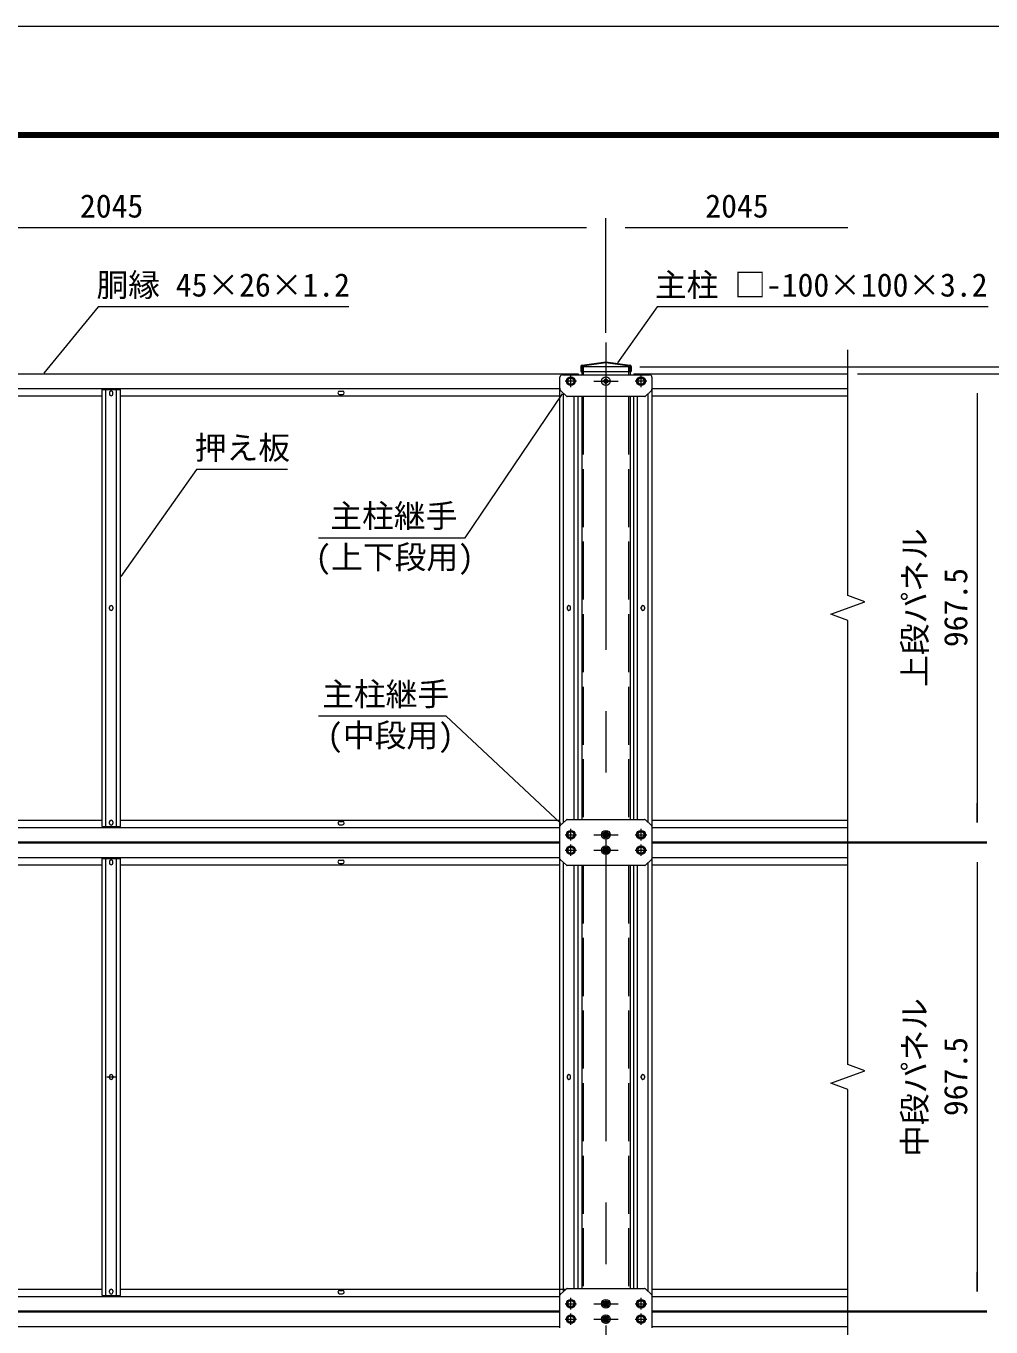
# Model space of a CAD drawing. Units: millimetres, scale not verified. Extents: x -4198 to 4202, y -2969 to 2971.
# Drawn here: x -2492 to -498, y 281 to 2971 of the extents above; entities that cross this region are included whole.
import ezdxf
from ezdxf.enums import TextEntityAlignment as Align

# ---------------------------------------------------------------- set-up
doc = ezdxf.new("R2010")
doc.units = ezdxf.units.MM
doc.header["$LTSCALE"] = 20
doc.linetypes.add('DASHED', pattern=[7.5, 6, -1.5])
doc.linetypes.add('USER1', pattern=[50.8, 31.75, -6.35, 6.35, -6.35])
for name, color, linetype, lineweight in [('0-0_D-TTL', 2, 'Continuous', 18), ('0-4_D-BMK', 2, 'USER1', 13), ('0-6_D-STR1', 1, 'Continuous', 18), ('0-7_D-STR3', 3, 'Continuous', 13), ('0-8_D-STR-DIM', 7, 'Continuous', 9)]:
    doc.layers.add(name, color=color, linetype=linetype, lineweight=lineweight)
doc.layers.add('0-C_D-STR-TXT', color=7, linetype='Continuous')
doc.styles.add('ＭＳ ゴシック', font='')
doc.styles.get('ＭＳ ゴシック').set_extended_font_data('MS Gothic')

msp = doc.modelspace()

# ---------------------------------------------------------------- linework, layer by layer
at = {"layer": '0-0_D-TTL'}
for points in [[(-4198.28, 2970.65), (4201.72, 2970.65), (4201.72, -2969.35), (-4198.28, -2969.35)], [(-3928.28, 2750.65), (3931.72, 2750.65), (3931.72, -2749.35), (-3928.28, -2749.35)], [(-3925.78, 2748.15), (3929.22, 2748.15), (3929.22, -2746.85), (-3925.78, -2746.85)], [(-3923.28, 2745.65), (3926.72, 2745.65), (3926.72, -2744.35), (-3923.28, -2744.35)], [(-3920.78, 2743.15), (3924.22, 2743.15), (3924.22, -2741.85), (-3920.78, -2741.85)], [(-3918.28, 2740.65), (3921.72, 2740.65), (3921.72, -2739.35), (-3918.28, -2739.35)]]:
    msp.add_lwpolyline(points, close=True, dxfattribs=at)
at = {"layer": '0-4_D-BMK'}
for p, q in [((-1293.68, 2316.39), (-1293.68, -1215.11)), ((-1354.18, 2236.39), (-1378.18, 2236.39)), ((-1366.18, 2224.39), (-1366.18, 2248.39)), ((-1318.68, 2236.39), (-1268.68, 2236.39)), ((-1286.55, 2236.39), (-1300.8, 2236.39)), ((-1293.68, 2245.01), (-1293.68, 2227.76)), ((-1209.18, 2236.39), (-1233.18, 2236.39)), ((-1221.18, 2224.39), (-1221.18, 2248.39)), ((-1378.18, 1298.89), (-1354.18, 1298.89)), ((-1366.18, 1286.89), (-1366.18, 1310.89)), ((-1318.68, 1298.89), (-1268.68, 1298.89)), ((-1293.68, 1307.51), (-1293.68, 1290.26)), ((-1233.18, 1298.89), (-1209.18, 1298.89)), ((-1221.18, 1286.89), (-1221.18, 1310.89)), ((-1378.18, 1266.89), (-1354.18, 1266.89)), ((-1366.18, 1254.89), (-1366.18, 1278.89)), ((-1318.68, 1266.89), (-1268.68, 1266.89)), ((-1293.68, 1275.51), (-1293.68, 1257.26)), ((-1233.18, 1266.89), (-1209.18, 1266.89)), ((-1221.18, 1254.89), (-1221.18, 1278.89)), ((-2325.18, 798.14), (-2307.18, 798.14)), ((-1378.18, 329.39), (-1354.18, 329.39)), ((-1366.18, 317.39), (-1366.18, 341.39)), ((-1318.68, 329.39), (-1268.68, 329.39)), ((-1293.68, 338.01), (-1293.68, 320.76)), ((-1233.18, 329.39), (-1209.18, 329.39)), ((-1221.18, 317.39), (-1221.18, 341.39)), ((-1378.18, 297.39), (-1354.18, 297.39)), ((-1366.18, 285.39), (-1366.18, 309.39)), ((-1318.68, 297.39), (-1268.68, 297.39)), ((-1293.68, 306.01), (-1293.68, 287.76)), ((-1233.18, 297.39), (-1209.18, 297.39)), ((-1221.18, 285.39), (-1221.18, 309.39))]:
    msp.add_line(p, q, dxfattribs=at)
at = {"layer": '0-6_D-STR1'}
for p, q in [((-1345.68, 2266.59), (-1345.68, 2256.39)), ((-1342.91, 2269.76), (-1293.68, 2276.39)), ((-1293.68, 2276.39), (-1244.45, 2269.76)), ((-1241.68, 2266.59), (-1241.68, 2256.39)), ((-3281.18, 2251.39), (-1351.18, 2251.39)), ((-1351.18, 2251.39), (-1351.18, 2249.89)), ((-1343.68, 2256.39), (-1343.68, 2249.89)), ((-1243.68, 2256.39), (-1243.68, 2249.89)), ((-1236.18, 2251.39), (-793.68, 2251.39)), ((-1236.18, 2251.39), (-1236.18, 2249.89)), ((-3243.68, 2221.39), (-1387.68, 2221.39)), ((-3243.18, 2206.39), (-2335.18, 2206.39)), ((-2297.18, 2206.39), (-1389.18, 2206.39)), ((-1844.18, 2215.89), (-1838.18, 2215.89)), ((-1844.18, 2208.89), (-1838.18, 2208.89)), ((-1198.68, 2221.39), (-793.68, 2221.39)), ((-1198.18, 2206.39), (-793.68, 2206.39)), ((-1343.68, 2204.89), (-1343.68, 1330.39)), ((-1243.68, 2204.89), (-1243.68, 1330.39)), ((-3243.18, 1328.89), (-2335.18, 1328.89)), ((-2297.18, 1328.89), (-1389.18, 1328.89)), ((-1844.18, 1326.39), (-1838.18, 1326.39)), ((-1844.18, 1319.39), (-1838.18, 1319.39)), ((-1198.18, 1328.89), (-793.68, 1328.89)), ((-3242.68, 1313.89), (-1388.68, 1313.89)), ((-1197.68, 1313.89), (-793.68, 1313.89)), ((-3243.68, 1281.89), (-1388.68, 1281.89)), ((-3242.68, 1283.89), (-1388.68, 1283.89)), ((-1198.68, 1281.89), (-793.68, 1281.89)), ((-1197.68, 1283.89), (-793.68, 1283.89)), ((-3243.68, 1251.89), (-1388.68, 1251.89)), ((-1844.18, 1246.39), (-1838.18, 1246.39)), ((-1844.18, 1239.39), (-1838.18, 1239.39)), ((-1198.68, 1251.89), (-793.68, 1251.89)), ((-3243.18, 1236.89), (-2335.18, 1236.89)), ((-2297.18, 1236.89), (-1389.18, 1236.89)), ((-1343.68, 1235.39), (-1343.68, 360.89)), ((-1243.68, 1235.39), (-1243.68, 360.89)), ((-1198.18, 1236.89), (-793.68, 1236.89)), ((-3243.18, 359.39), (-2335.18, 359.39)), ((-2297.18, 359.39), (-1376.29, 359.39)), ((-1844.18, 356.89), (-1838.18, 356.89)), ((-1844.18, 349.89), (-1838.18, 349.89)), ((-1198.18, 359.39), (-793.68, 359.39)), ((-3243.68, 344.39), (-1388.68, 344.39)), ((-1198.68, 344.39), (-793.68, 344.39)), ((-3243.68, 314.39), (-1388.68, 314.39)), ((-3243.68, 312.39), (-1388.68, 312.39)), ((-1198.68, 314.39), (-793.68, 314.39)), ((-1198.68, 312.39), (-793.68, 312.39)), ((-3243.68, 282.39), (-1388.68, 282.39)), ((-1198.68, 282.39), (-793.68, 282.39))]:
    msp.add_line(p, q, dxfattribs=at)
at = {"layer": '0-6_D-STR1', "linetype": 'DASHED'}
for p, q in [((-1344.08, 2256.39), (-1344.08, 2266.59)), ((-1340.48, 2266.39), (-1340.48, 2249.89)), ((-1246.88, 2266.39), (-1246.88, 2249.89)), ((-1243.28, 2266.59), (-1243.28, 2256.39)), ((-1345.68, 2256.39), (-1241.68, 2256.39)), ((-1340.48, 2204.89), (-1340.48, 1330.39)), ((-1246.88, 2204.89), (-1246.88, 1330.39)), ((-1340.48, 1235.39), (-1340.48, 360.89)), ((-1246.88, 1235.39), (-1246.88, 360.89))]:
    msp.add_line(p, q, dxfattribs=at)
for points in [[(-1243.68, 2256.39), (-1243.68, 2266.39), (-1343.68, 2266.39), (-1343.68, 2256.39)], [(-1342.69, 2268.18), (-1293.68, 2274.77), (-1244.67, 2268.18)]]:
    msp.add_lwpolyline(points, dxfattribs=at)
for centre in [(-1293.68, 1298.89), (-1293.68, 1266.89)]:
    msp.add_circle(centre, 6, dxfattribs=at)
at = {"layer": '0-6_D-STR1'}
for centre in [(-1293.68, 329.39), (-1293.68, 297.39)]:
    msp.add_circle(centre, 6, dxfattribs=at)
for centre, radius, start, end in [((-1342.48, 2266.59), 3.2, 97.6668, 180), ((-1244.88, 2266.59), 3.2, 0, 82.3332), ((-1844.18, 2212.39), 3.5, 90, 270), ((-1838.18, 2212.39), 3.5, 270, 90), ((-1844.18, 1322.89), 3.5, 90, 270), ((-1838.18, 1322.89), 3.5, 270, 90), ((-1844.18, 1242.89), 3.5, 90, 270), ((-1838.18, 1242.89), 3.5, 270, 90), ((-1844.18, 353.39), 3.5, 90, 270), ((-1838.18, 353.39), 3.5, 270, 90)]:
    msp.add_arc(centre, radius, start, end, dxfattribs=at)
at = {"layer": '0-6_D-STR1', "linetype": 'DASHED'}
for centre, start, end in [((-1342.48, 2266.59), 97.6668, 180), ((-1244.88, 2266.59), 0, 82.3332)]:
    msp.add_arc(centre, 1.6, start, end, dxfattribs=at)
at = {"layer": '0-7_D-STR3'}
for p, q in [((-1388.68, 2220.07), (-1388.68, 2244.89)), ((-1383.68, 2249.89), (-1203.68, 2249.89)), ((-1366.18, 2243.89), (-1372.68, 2240.15)), ((-1372.68, 2240.15), (-1372.68, 2232.63)), ((-1366.18, 2228.89), (-1372.68, 2232.63)), ((-1366.18, 2243.89), (-1359.68, 2240.15)), ((-1366.18, 2228.89), (-1359.68, 2232.63)), ((-1359.68, 2240.15), (-1359.68, 2232.63)), ((-1221.18, 2243.89), (-1227.68, 2240.15)), ((-1227.68, 2240.15), (-1227.68, 2232.63)), ((-1221.18, 2228.89), (-1227.68, 2232.63)), ((-1221.18, 2243.89), (-1214.68, 2240.15)), ((-1221.18, 2228.89), (-1214.68, 2232.63)), ((-1214.68, 2240.15), (-1214.68, 2232.63)), ((-1198.68, 2244.89), (-1198.68, 2219.72)), ((-2335.18, 2219.14), (-2297.18, 2219.14)), ((-2335.18, 1316.14), (-2335.18, 2219.14)), ((-2335.18, 2219.14), (-2297.18, 2219.14)), ((-2327.18, 1316.14), (-2327.18, 2219.14)), ((-2319.68, 2212.89), (-2319.68, 2209.89)), ((-2312.68, 2209.89), (-2312.68, 2212.89)), ((-2305.18, 1316.14), (-2305.18, 2219.14)), ((-2297.18, 1316.14), (-2297.18, 2219.14)), ((-1388.59, 2219.14), (-1389.18, 2219.14)), ((-1389.18, 1316.14), (-1389.18, 2219.14)), ((-1375.26, 2205.47), (-1387.07, 2216.4)), ((-1381.18, 1324.35), (-1381.18, 2210.95)), ((-1212.09, 2205.47), (-1200.28, 2216.4)), ((-1206.18, 1325.28), (-1206.18, 2210.9)), ((-1198.18, 1316.14), (-1198.18, 2219.14)), ((-1213.51, 2204.89), (-1373.85, 2204.89)), ((-1359.18, 1330.39), (-1359.18, 2204.89)), ((-1351.18, 1330.39), (-1351.18, 2204.89)), ((-1236.18, 1330.39), (-1236.18, 2204.89)), ((-1228.18, 1330.39), (-1228.18, 2204.89)), ((-2319.68, 1766.14), (-2319.68, 1769.14)), ((-2312.68, 1769.14), (-2312.68, 1766.14)), ((-1373.68, 1769.14), (-1373.68, 1766.14)), ((-1366.68, 1766.14), (-1366.68, 1769.14)), ((-1220.68, 1766.14), (-1220.68, 1769.14)), ((-1213.68, 1769.14), (-1213.68, 1766.14)), ((-2319.68, 1322.39), (-2319.68, 1325.39)), ((-2312.68, 1325.39), (-2312.68, 1322.39)), ((-1388.04, 1317.98), (-1375.25, 1329.85)), ((-1373.89, 1330.39), (-1213.96, 1330.39)), ((-1212.1, 1329.85), (-1199.32, 1317.98)), ((-2335.18, 1316.14), (-2297.18, 1316.14)), ((-1388.68, 1316.14), (-1389.18, 1316.14)), ((-1388.68, 1249.26), (-1388.68, 1316.52)), ((-1366.18, 1306.39), (-1372.68, 1302.65)), ((-1372.68, 1302.65), (-1372.68, 1295.13)), ((-1366.18, 1291.39), (-1372.68, 1295.13)), ((-1366.18, 1306.39), (-1359.68, 1302.65)), ((-1366.18, 1291.39), (-1359.68, 1295.13)), ((-1359.68, 1302.65), (-1359.68, 1295.13)), ((-1221.18, 1306.39), (-1227.68, 1302.65)), ((-1227.68, 1302.65), (-1227.68, 1295.13)), ((-1221.18, 1291.39), (-1227.68, 1295.13)), ((-1221.18, 1306.39), (-1214.68, 1302.65)), ((-1221.18, 1291.39), (-1214.68, 1295.13)), ((-1214.68, 1302.65), (-1214.68, 1295.13)), ((-1198.68, 1316.52), (-1198.68, 1249.26)), ((-1366.18, 1274.39), (-1372.68, 1270.65)), ((-1372.68, 1270.65), (-1372.68, 1263.13)), ((-1366.18, 1274.39), (-1359.68, 1270.65)), ((-1359.68, 1270.65), (-1359.68, 1263.13)), ((-1221.18, 1274.39), (-1227.68, 1270.65)), ((-1227.68, 1270.65), (-1227.68, 1263.13)), ((-1221.18, 1274.39), (-1214.68, 1270.65)), ((-1214.68, 1270.65), (-1214.68, 1263.13)), ((-2335.18, 1249.64), (-2297.18, 1249.64)), ((-2335.18, 346.64), (-2335.18, 1249.64)), ((-2335.18, 1249.64), (-2297.18, 1249.64)), ((-2327.18, 346.64), (-2327.18, 1249.64)), ((-2319.68, 1243.39), (-2319.68, 1240.39)), ((-2312.68, 1240.39), (-2312.68, 1243.39)), ((-2305.18, 346.64), (-2305.18, 1249.64)), ((-2297.18, 346.64), (-2297.18, 1249.64)), ((-1388.68, 1249.64), (-1389.18, 1249.64)), ((-1389.18, 346.64), (-1389.18, 1249.64)), ((-1388.68, 1249.64), (-1389.18, 1249.64)), ((-1375.25, 1235.92), (-1388.04, 1247.79)), ((-1381.18, 354.85), (-1381.18, 1241.42)), ((-1366.18, 1259.39), (-1372.68, 1263.13)), ((-1366.18, 1259.39), (-1359.68, 1263.13)), ((-1221.18, 1259.39), (-1227.68, 1263.13)), ((-1221.18, 1259.39), (-1214.68, 1263.13)), ((-1199.32, 1247.79), (-1212.1, 1235.92)), ((-1206.18, 354.85), (-1206.18, 1241.42)), ((-1198.68, 1249.64), (-1198.18, 1249.64)), ((-1198.68, 1249.64), (-1198.18, 1249.64)), ((-1198.18, 346.64), (-1198.18, 1249.64)), ((-1213.46, 1235.39), (-1373.89, 1235.39)), ((-1359.18, 360.89), (-1359.18, 1235.39)), ((-1351.18, 360.89), (-1351.18, 1235.39)), ((-1236.18, 360.89), (-1236.18, 1235.39)), ((-1228.18, 360.89), (-1228.18, 1235.39)), ((-2319.68, 796.64), (-2319.68, 799.64)), ((-2312.68, 799.64), (-2312.68, 796.64)), ((-1373.68, 799.64), (-1373.68, 796.64)), ((-1366.68, 796.64), (-1366.68, 799.64)), ((-1220.68, 796.64), (-1220.68, 799.64)), ((-1213.68, 799.64), (-1213.68, 796.64)), ((-2319.68, 352.89), (-2319.68, 355.89)), ((-2312.68, 355.89), (-2312.68, 352.89)), ((-1388.04, 348.48), (-1375.25, 360.35)), ((-1373.89, 360.89), (-1213.96, 360.89)), ((-1212.1, 360.35), (-1199.32, 348.48)), ((-2335.18, 346.64), (-2297.18, 346.64)), ((-1388.68, 346.64), (-1389.18, 346.64)), ((-1388.68, 279.76), (-1388.68, 347.02)), ((-1366.18, 336.89), (-1372.68, 333.15)), ((-1372.68, 333.15), (-1372.68, 325.63)), ((-1366.18, 321.89), (-1372.68, 325.63)), ((-1366.18, 336.89), (-1359.68, 333.15)), ((-1366.18, 321.89), (-1359.68, 325.63)), ((-1359.68, 333.15), (-1359.68, 325.63)), ((-1221.18, 336.89), (-1227.68, 333.15)), ((-1227.68, 333.15), (-1227.68, 325.63)), ((-1221.18, 321.89), (-1227.68, 325.63)), ((-1221.18, 336.89), (-1214.68, 333.15)), ((-1221.18, 321.89), (-1214.68, 325.63)), ((-1214.68, 333.15), (-1214.68, 325.63)), ((-1198.68, 347.02), (-1198.68, 279.76)), ((-1198.68, 346.64), (-1198.18, 346.64)), ((-1366.18, 304.89), (-1372.68, 301.15)), ((-1372.68, 301.15), (-1372.68, 293.63)), ((-1366.18, 304.89), (-1359.68, 301.15)), ((-1359.68, 301.15), (-1359.68, 293.63)), ((-1221.18, 304.89), (-1227.68, 301.15)), ((-1227.68, 301.15), (-1227.68, 293.63)), ((-1221.18, 304.89), (-1214.68, 301.15)), ((-1214.68, 301.15), (-1214.68, 293.63)), ((-1366.18, 289.89), (-1372.68, 293.63)), ((-1366.18, 289.89), (-1359.68, 293.63)), ((-1221.18, 289.89), (-1227.68, 293.63)), ((-1221.18, 289.89), (-1214.68, 293.63))]:
    msp.add_line(p, q, dxfattribs=at)
at = {"layer": '0-7_D-STR3', "linetype": 'DASHED'}
for p, q in [((-1299.34, 2236.39), (-1293.68, 2242.04)), ((-1293.68, 2230.73), (-1299.34, 2236.39)), ((-1288.02, 2236.39), (-1293.68, 2242.04)), ((-1293.68, 2230.73), (-1288.02, 2236.39)), ((-1299.34, 1298.89), (-1293.68, 1304.54)), ((-1293.68, 1293.23), (-1299.34, 1298.89)), ((-1288.02, 1298.89), (-1293.68, 1304.54)), ((-1293.68, 1293.23), (-1288.02, 1298.89)), ((-1299.34, 1266.89), (-1293.68, 1272.54)), ((-1293.68, 1261.23), (-1299.34, 1266.89)), ((-1288.02, 1266.89), (-1293.68, 1272.54)), ((-1293.68, 1261.23), (-1288.02, 1266.89)), ((-1299.34, 329.39), (-1293.68, 335.04)), ((-1293.68, 323.73), (-1299.34, 329.39)), ((-1288.02, 329.39), (-1293.68, 335.04)), ((-1293.68, 323.73), (-1288.02, 329.39)), ((-1299.34, 297.39), (-1293.68, 303.04)), ((-1293.68, 291.73), (-1299.34, 297.39)), ((-1288.02, 297.39), (-1293.68, 303.04)), ((-1293.68, 291.73), (-1288.02, 297.39))]:
    msp.add_line(p, q, dxfattribs=at)
at = {"layer": '0-7_D-STR3'}
for centre, radius in [((-1366.18, 2236.39), 9), ((-1366.18, 2236.39), 6.5), ((-1293.68, 2236.39), 9), ((-1221.18, 2236.39), 9), ((-1221.18, 2236.39), 6.5), ((-1366.18, 1298.89), 9), ((-1366.18, 1298.89), 6.5), ((-1293.68, 1298.89), 9), ((-1221.18, 1298.89), 9), ((-1221.18, 1298.89), 6.5), ((-1366.18, 1266.89), 9), ((-1366.18, 1266.89), 6.5), ((-1293.68, 1266.89), 9), ((-1221.18, 1266.89), 9), ((-1221.18, 1266.89), 6.5), ((-1366.18, 329.39), 9), ((-1366.18, 329.39), 6.5), ((-1293.68, 329.39), 9), ((-1221.18, 329.39), 9), ((-1221.18, 329.39), 6.5), ((-1366.18, 297.39), 9), ((-1366.18, 297.39), 6.5), ((-1293.68, 297.39), 9), ((-1221.18, 297.39), 9), ((-1221.18, 297.39), 6.5)]:
    msp.add_circle(centre, radius, dxfattribs=at)
at = {"layer": '0-7_D-STR3', "linetype": 'DASHED'}
for centre, radius in [((-1293.68, 2236.39), 4), ((-1293.68, 2236.39), 3.2), ((-1293.68, 1298.89), 4), ((-1293.68, 1298.89), 3.2), ((-1293.68, 1266.89), 4), ((-1293.68, 1266.89), 3.2), ((-1293.68, 329.39), 4), ((-1293.68, 329.39), 3.2), ((-1293.68, 297.39), 4), ((-1293.68, 297.39), 3.2)]:
    msp.add_circle(centre, radius, dxfattribs=at)
at = {"layer": '0-7_D-STR3'}
for centre, radius, start, end in [((-1383.68, 2244.89), 5, 90, 180), ((-1203.68, 2244.89), 5, 0, 90), ((-2316.18, 2212.89), 3.5, 0, 180), ((-2316.18, 2209.89), 3.5, 180, 0), ((-1383.68, 2220.07), 5, 180, 227.21723), ((-1373.85, 2206.89), 2, 225.00001, 270), ((-1213.51, 2206.89), 2, 270, 314.99999), ((-1203.68, 2220.07), 5, 312.78277, 0), ((-2316.18, 1769.14), 3.5, 0, 180), ((-2316.18, 1766.14), 3.5, 180, 0), ((-1370.18, 1769.14), 3.5, 0, 180), ((-1370.18, 1766.14), 3.5, 180, 0), ((-1217.18, 1769.14), 3.5, 0, 180), ((-1217.18, 1766.14), 3.5, 180, 0), ((-2316.18, 1325.39), 3.5, 0, 180), ((-2316.18, 1322.39), 3.5, 180, 0), ((-1386.68, 1316.52), 2, 132.87889, 180), ((-1373.89, 1328.39), 2, 90, 132.87889), ((-1213.95, 1326.93), 3.46, 57.70556, 90.24849), ((-1200.68, 1316.52), 2, 0, 47.12111), ((-2316.18, 1243.39), 3.5, 0, 180), ((-2316.18, 1240.39), 3.5, 180, 0), ((-1386.68, 1249.26), 2, 180, 227.12111), ((-1200.68, 1249.26), 2, 312.87889, 0), ((-1373.89, 1237.39), 2, 227.12111, 270), ((-1213.46, 1237.39), 2, 270, 312.87889), ((-2316.18, 799.64), 3.5, 0, 180), ((-2316.18, 796.64), 3.5, 180, 0), ((-1370.18, 799.64), 3.5, 0, 180), ((-1370.18, 796.64), 3.5, 180, 0), ((-1217.18, 799.64), 3.5, 0, 180), ((-1217.18, 796.64), 3.5, 180, 0), ((-2316.18, 355.89), 3.5, 0, 180), ((-2316.18, 352.89), 3.5, 180, 0), ((-1373.89, 358.89), 2, 90, 132.87889), ((-1213.95, 357.43), 3.46, 57.70556, 90.24849), ((-1386.68, 347.02), 2, 132.87889, 180), ((-1200.68, 347.02), 2, 0, 47.12111)]:
    msp.add_arc(centre, radius, start, end, dxfattribs=at)
at = {"layer": '0-8_D-STR-DIM'}
for p, q in [((-1293.68, 2336.39), (-1293.68, 2573.45)), ((-1293.68, 2336.39), (-1293.68, 2573.45)), ((-1333.68, 2553.45), (-3298.68, 2553.45)), ((-793.68, 2553.45), (-1253.68, 2553.45)), ((-1223.68, 2266.39), (-370.48, 2266.39)), ((-1223.68, 2266.39), (-243.89, 2266.39)), ((-773.68, 2251.39), (-370.48, 2251.39)), ((-773.68, 2251.39), (-370.48, 2251.39)), ((-773.68, 2251.39), (-506.3, 2251.39)), ((-526.3, 2211.39), (-526.3, 1323.89)), ((-526.3, 1323.89), (-526.3, 1363.89)), ((-811.18, 1283.89), (-506.3, 1283.89)), ((-811.18, 1281.89), (-506.3, 1281.89)), ((-811.18, 1281.89), (-506.3, 1281.89)), ((-700.53, 1283.89), (-506.3, 1283.89)), ((-526.3, 1281.89), (-526.3, 1283.89)), ((-526.3, 1241.89), (-526.3, 1201.89)), ((-526.3, 1241.89), (-526.3, 354.39)), ((-2324.68, 798.14), (-2307.68, 798.14)), ((-526.3, 354.39), (-526.3, 394.39)), ((-811.18, 314.39), (-506.3, 314.39)), ((-811.18, 314.39), (-506.3, 314.39)), ((-811.18, 312.39), (-506.3, 312.39)), ((-811.18, 312.39), (-506.3, 312.39)), ((-526.3, 314.39), (-526.3, 312.39))]:
    msp.add_line(p, q, dxfattribs=at)
for points in [[(-1824.86, 2390.32), (-2342.94, 2390.32), (-2455.2, 2252.92)], [(-503.55, 2390.32), (-1187.48, 2390.32), (-1269.58, 2274.56)], [(-793.68, -725.11), (-793.68, -197.01), (-828.92, -184.19), (-758.44, -158.54), (-793.68, -145.71), (-793.68, 772.49), (-828.92, 785.31), (-758.44, 810.96), (-793.68, 823.79), (-793.68, 1741.99), (-828.92, 1754.81), (-758.44, 1780.46), (-793.68, 1793.29), (-793.68, 2301.39)], [(-1887.61, 1912.78), (-1584.54, 1912.78), (-1383.63, 2210.52)], [(-1951.51, 2053.62), (-2139.58, 2053.62), (-2296.02, 1833.01)], [(-1887.61, 1544.38), (-1624.54, 1544.38), (-1386.83, 1321.83)]]:
    msp.add_lwpolyline(points, dxfattribs=at)

# ---------------------------------------------------------------- texts
at = {"layer": '0-8_D-STR-DIM', "style": 'ＭＳ ゴシック'}
for p in [(-2380.78, 2560.2), (-1088.28, 2560.2)]:
    msp.add_text('2045', height=48.09, dxfattribs=at).set_placement(p, align=Align.BOTTOM_LEFT)
for s, p in [('上段パネル', (-617.02, 1604.41)), ('967.5', (-532.44, 1686.66)), ('中段パネル', (-617.15, 633.01)), ('967.5', (-532.56, 717.16))]:
    msp.add_text(s, height=48.09, rotation=90, dxfattribs=at).set_placement(p, align=Align.BOTTOM_LEFT)
at = {"layer": '0-C_D-STR-TXT', "style": 'ＭＳ ゴシック'}
for s, p in [('胴縁 45×26×1.2', (-2346.49, 2396.92)), ('主柱 □-100×100×3.2', (-1192.53, 2396.92)), ('押え板', (-2143.38, 2060.47)), ('主柱継手', (-1863.19, 1919.38)), ('(上下段用)', (-1894.29, 1834.38)), ('主柱継手', (-1880.19, 1550.98)), ('(中段用)', (-1870, 1465.98))]:
    msp.add_text(s, height=48.09, dxfattribs=at).set_placement(p, align=Align.BOTTOM_LEFT)

doc.saveas('drawing.dxf')
